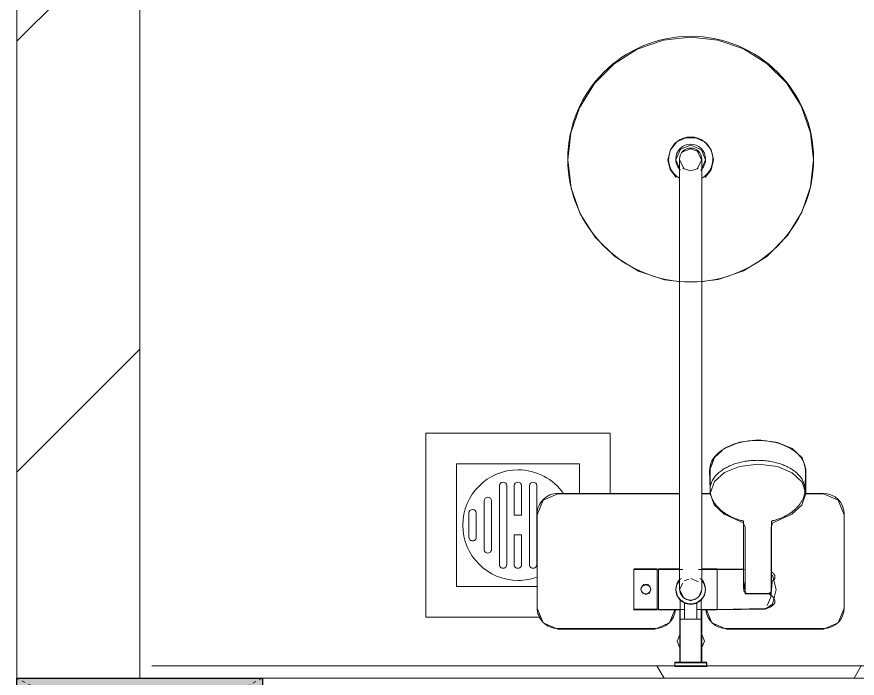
# Model space of a CAD drawing. Header units: millimetres. Extents: x 5121 to 246734, y -48180 to 129206.
# Drawn here: x 103053 to 103736, y 31337 to 31875 of the extents above; entities that cross this region are included whole.
import ezdxf

# ---------------------------------------------------------------- set-up
doc = ezdxf.new("R2010")
doc.units = ezdxf.units.MM
doc.linetypes.add('Dash', pattern=[6, 3, -3])
for name, color, linetype, lineweight in [('0-1', 7, 'Continuous', 5), ('A-WALL-1', 250, 'Continuous', 18), ('A-WALL-PATT-1', 9, 'Continuous', 9), ('M-EQPM-1', 253, 'Continuous', 9), ('P-SANR-FIXT', 6, 'Continuous', 9), ('P-SANR-FIXT-1', 253, 'Continuous', 9), ('S-COLS-2', 10, 'Continuous', 25), ('S-COLS-3', 50, 'Continuous', 9), ('S-COLS-4', 253, 'Continuous', 9), ('S-COLS-HDLN-1', 50, 'Dash', 9)]:
    doc.layers.add(name, color=color, linetype=linetype, lineweight=lineweight)

# ---------------------------------------------------------------- blocks, each defined once
blk = doc.blocks.new('93925000_0001 - 93925000_top_dwg_93925000_T-348115-TKCS_MB TỔNG THỂ TẦNG 1')
at = {"layer": 'P-SANR-FIXT'}
for p, q in [((-29.25000000001137, -30.41147380102957), (-107.9999999999602, -30.41147380102957)), ((29.25000000003979, -30.41147380102951), (107.9999999999891, -30.41147380102951)), ((-125, -47.41147380104054), (-125, -123.4114738009895)), ((-46.30000000000002, -78.40001049013955), (-46.30000000000002, -46.66432744319475)), ((-27.19999999999982, -47.1000104901396), (-26.0999999999998, -47.1000104901396)), ((21.55028506636268, -45.85001633765473), (60.55062229200342, -46.65005953992719)), ((125, -47.41147380106959), (125, -123.4114738010186)), ((-8.999999999999659, -412.5000104901396), (-8.999999999999659, -62.50013961210563)), ((9.000000000000398, -62.50001049013981), (9.000000000000398, -412.5000104901396)), ((42.99999999999989, -64.709669900216), (42.99999999999989, -117.7311855777033)), ((65.79999999999916, -117.7311858373865), (65.79999999999916, -64.70968023364202)), ((-27.19999999999982, -77.9000104901396), (-26.09999999999991, -77.9000104901396)), ((42.99999999999977, -78.71001049013955), (21.55028506636256, -79.15000464262442)), ((42.67723075121899, -117.9137647793131), (42.72380481691187, -117.8905027300933)), ((43.22541313289174, -117.5533791080683), (43.2454772841229, -117.5313935299153)), ((65.55452210880412, -117.5313930848106), (65.57451349550774, -117.5533044401007)), ((66.07595627173146, -117.8903814623573), (66.12276898537004, -117.9137649615229)), ((-107.999999999989, -140.4114738010296), (-8.999999999999662, -140.4114738010296)), ((9.000000000000341, -140.4114738010296), (16.05775936037844, -140.4114738010296)), ((15.40892533820522, -159.102337451949), (15.75839094500327, -143.3372787451481)), ((107.99999999996, -140.4114738010296), (92.74224064223586, -140.4114738010296)), ((93.04160903513537, -143.3372775412332), (93.39107466179462, -159.1023374519516))]:
    blk.add_line(p, q, dxfattribs=at)
at = {"layer": 'P-SANR-FIXT', "flags": 128}
for points in [[(-45.79999999999995, -46.1000104901396), (-27.19999999999982, -46.1000104901396), (-27.19999999999982, -78.90001049013962), (-45.79999999999995, -78.90001049013962)], [(-26.09999999999985, -46.00001049013958), (-26.09999999999985, -78.93326648225212), (-8.999999999999545, -79.00001049013953)], [(21.55000000000007, -47.4099858359793), (21.55000000000007, -79.13610765745804), (9.000000000000455, -79.00001049013957)]]:
    blk.add_lwpolyline(points, dxfattribs=at)
at = {"layer": 'P-SANR-FIXT'}
for centre, radius in [((-36.49999999999991, -62.50001049013958), 3.949999999999962), ((0, -412.5000104901508), 100.0000000000113)]:
    blk.add_circle(centre, radius, dxfattribs=at)
for centre, radius, start, end in [((-107.999999999989, -47.41147380104054), 17.00000000001096, 89.99999999990285, 180), ((-29.25000000001137, -47.41147380104117), 17.0000000000116, 4.762593803102853, 90), ((29.25000000003979, -47.41147380107338), 17.00000000004385, 89.99999999999997, 175.237406216488), ((107.99999999996, -47.41147380106959), 17.00000000004005, 359.9999999999996, 89.99999999990197), ((-45.79999999999995, -46.60001049013961), 0.4999999999999929, 90, 180), ((59.72527746513852, -57.11829431336879), 10.50072061123066, 38.64910940744635, 85.4919664278808), ((0, -62.50001049013958), 11.99999999999995, 318.5903778907286, 221.4096221092701), ((0, -62.50001049013942), 8.999999999999567, 89.99999999999726, 180.0008225914138), ((0, -62.50001049013981), 8.999999999999977, 359.9999999999996, 90.00000000000058), ((45.74539299269866, -61.7688677305235), 2.591442950375404, 155.1929395547365, 175.7071329784778), ((45.88672692079469, -61.83419430956258), 2.747144078052784, 130.8293799405977, 155.1929395547363), ((46.10715825320051, -62.08930188541364), 3.084293670315347, 110.5459473745556, 130.8293799405975), ((54.40515189394542, -334.7558143918751), 275.8827831760368, 88.26834587300208, 91.73430402784533), ((-11.0870287831047, -67.0847149845815), 76.92338950800617, 1.769307073088722, 4.107483592994653), ((65.16075387320267, -72.37357576436682), 3.458721251672998, 323.2522043270088, 79.35412464586749), ((-45.79999999999998, -78.40001049013955), 0.5000000000000284, 180, 270.0000000000021), ((50.55508174236654, -157.9433358119556), 40.54905420075455, 119.6970184980787, 121.1760861845778), ((51.01248991461052, -158.7285226972311), 41.45771952391331, 117.0276108551565, 119.7085429480655), ((52.23437101243538, -161.1268276120881), 44.14934692001913, 113.3198526991239, 117.0257930491081), ((51.70379216790154, -159.9377679050245), 42.84738864196924, 109.7778530176831, 113.2977488483463), ((52.51251485431292, -162.1897568078892), 45.24018730875026, 106.1472058541905, 109.7765896948286), ((53.21031191075166, -164.5420132623358), 47.69371243010925, 103.9355483588016, 106.1665379052129), ((39.13550187228078, -108.1664604231369), 10.41252868368169, 284.3956263088239, 285.5115793084283), ((40.79977076989439, -114.1629140050123), 4.189406756292605, 285.511579308428, 289.9665008707439), ((40.18233595264687, -112.4634348017655), 5.997570276502555, 289.9665008707439, 292.706056453872), ((41.35633292669261, -115.269131820641), 2.956155366169641, 292.7060564538717, 296.5404578594648), ((41.28939418913281, -115.0703328042365), 3.163999408943117, 296.9590540367668, 300.8285832434413), ((41.75191444553207, -115.8453384390961), 2.26147033924852, 300.8285832434427, 305.2869606014737), ((42.11080346566675, -116.3524602560694), 1.640202388985941, 305.2869606014731, 309.9326498899359), ((42.58190343764934, -116.9152374954957), 0.9062722800393488, 309.9326498899361, 315.2399768803443), ((66.33254871741015, -116.7907523287532), 1.075222358475278, 225.1701960386481, 229.6335357926574), ((66.53467697349917, -116.5529705922872), 1.387305658423184, 229.6335357926575, 235.1233570305372), ((67.33403953288213, -115.4061151899989), 2.78525337386223, 235.1233570305369, 238.7438538062304), ((67.23708865182785, -115.5658466602265), 2.598401518323442, 238.743853806231, 243.4573342436183), ((67.83178802867057, -114.4223051350855), 3.887291834939851, 243.9189209162256, 246.8313117267748), ((68.07971071230402, -113.8406382182414), 4.519590282336205, 246.8430118978089, 250.4792408365493), ((68.32031555328638, -113.1623118559064), 5.239324491791969, 250.478001354911, 254.040622129464), ((68.46255245398922, -112.6667454129419), 5.754899133838111, 254.0356859670231, 256.0560515704276), ((55.40401679240662, -165.2330429853637), 48.40912028329085, 73.86585318522631, 76.04813250948062), ((56.21413014697972, -162.4159543525397), 45.47786641770474, 70.24102003427905, 73.8600239519259), ((57.38436555478666, -159.2074370455415), 42.0626454195198, 66.6692995235719, 70.26370069725493), ((56.49106083851057, -161.2854876911967), 44.32456512746464, 62.98149476931825, 66.6728195095344), ((57.9785722803678, -158.3746903640516), 41.05570866288927, 60.27832955704819, 62.98547533075114), ((57.65690325814422, -158.9441174506732), 41.70970371225593, 58.84438493084499, 60.2823998950903), ((-107.999999999989, -123.4114738010185), 17.00000000001102, 179.9999999999022, 269.9999999999997), ((43.63035976240869, -149.3759166338841), 29.49457882653298, 134.7866597157906, 139.9743996902091), ((46.21077091948981, -151.980405663538), 33.16089505931782, 130.0222981005984, 134.7808297523297), ((47.73703108613861, -153.8055324793327), 35.54008304688671, 125.4413648585357, 130.0143797178355), ((49.86443492495669, -156.8002238881049), 39.21350294816435, 121.1773293406619, 125.4365221315614), ((59.19166632527494, -156.4104491251478), 38.74744684300671, 54.53767052910745, 58.84818163921948), ((60.89070530787098, -154.0281911650667), 35.82137727334143, 50.00335279078109, 54.54047535599409), ((62.8381859497558, -151.7077776100939), 32.79202096505968, 45.19211503033982, 50.00422800610482), ((64.97137908367529, -149.5583508659709), 29.76372997163251, 40.048742012123, 45.18956449042492), ((87.59999999923238, -128.4114738010803), 1.499999999232926, 180, 187.5385925494641), ((87.60000000000032, -128.4114738010264), 1.50000000000318, 258.6057150050811, 269.9999999935141), ((107.99999999996, -123.4114738009896), 17.00000000004001, 269.9999999999999, 359.999999999902), ((37.13904172408166, -144.9201389878477), 21.59609231309832, 151.4775331282191, 157.9654281488547), ((39.27860343996432, -146.0810125907116), 24.03029636225168, 145.4892253034588, 151.4815138133123), ((41.53812440405778, -147.6325679617071), 26.77123719125012, 139.9517195291568, 145.4927454964201), ((67.2180923600595, -147.665894096866), 26.82619650550311, 34.51250417135139, 40.04223300736741), ((69.39467534866861, -146.1587099335588), 24.1787385563626, 28.53632123789447, 34.4918832930389), ((73.78929370061704, -143.915085762884), 19.24661595653247, 21.63737364131532, 28.9183300159617), ((32.6084281422526, -143.5932511598145), 16.85198135014861, 172.4140323751194, 179.1296748585935), ((33.68353206841558, -143.7355470214935), 17.93646087517543, 164.9524611530439, 172.4168366973952), ((35.23708582808054, -144.1518614714839), 19.5448282046928, 157.961357964296, 164.9562571578326), ((71.1653461443861, -144.9559604946232), 22.06947284008565, 15.44356289302016, 21.63737364131479), ((76.80805584189389, -143.39708258289), 16.21539109535078, 7.185926819191434, 15.44356289302018), ((73.92057826180705, -143.7611353026), 19.1257280446115, 1.269873184907297, 7.185926819190695), ((32.74582926548889, -159.033047992568), 17.34514869852866, 181.3198210601203, 222.2619182797614), ((76.00123918132356, -159.0194252127062), 17.39838440383853, 317.3098225993435, 358.6393437242801), ((54.24210218684038, -122.9950291884833), 60.56097304492229, 259.1395428294729, 270.1493847950802), ((54.23289421806022, -119.4633675273612), 64.09264670981953, 270.1493847950808, 280.363734856608), ((0, -412.5000104901392), 17.99999999999966, 120.2490760906004, 59.75092390906803), ((0, -412.5000104901392), 12.15000000000036, 137.7945535961896, 42.20544640380962), ((0, -412.5000104901396), 9.000000000000014, 180.0000000000003, 0)]:
    blk.add_arc(centre, radius, start, end, dxfattribs=at)
for points, degree in [([(-12.89999999999998, 0), (-12.89999999999998, -1.499999999999943), (-12.89999999999998, -2.999999999999943)], 2), ([(12.89999999999998, 0), (0.02609083944696522, 0), (-12.84781832110605, 0)], 2), ([(12.84781832110605, 0), (12.87390916055301, 0), (12.89999999999998, 0)], 2), ([(12.89999999999998, 0), (12.89999999999998, -1.499999999999943), (12.89999999999998, -2.999999999999943)], 2), ([(-12.90000000000009, -3), (-0.02609083944696522, -3.000000000000028), (12.84781832110616, -3.000000000000057)], 2), ([(-12.84781832110617, -2.999999999999974), (-12.87390916055313, -2.999999999999987), (-12.90000000000009, -3)], 2), ([(-8.49999999999977, -3.799999999999841), (-8.499999999999886, -20.88434935996673), (-8.5, -37.96869871993363)], 2), ([(8.499999999999998, -3.799999999999955), (8.499999999999943, -20.88443606873113), (8.499999999999886, -37.96887213746231)], 2), ([(-8.500000000000114, -38.00000000000006), (0, -38.00000000000003), (8.500000000000227, -38)], 2), ([(-4.999999999999626, -38.00000000000003), (-4.999999999999643, -44.79564918645708), (-4.999999999999659, -51.59129837291415)], 2), ([(5.000000000000375, -37.99999999999997), (5.000000000000358, -44.79564918645711), (5.000000000000342, -51.59129837291427)], 2), ([(-4.999999999999646, -46.00001049013959), (-15.54999999999975, -46.00001049013959), (-26.09999999999985, -46.00001049013958)], 2), ([(5.000000000000354, -46.00001049013952), (13.27499999999976, -46.00001049013955), (21.54999999999916, -46.00001049013958)], 2), ([(46.05564403435699, -58.99940780907446), (45.84563881466295, -59.00576646544847), (45.6356396480968, -59.01232503645387), (45.42490410742312, -59.07182674725264), (45.22143612944311, -59.12746019540629), (45.02469942947437, -59.20119691161427)], 5), ([(65.63877806839491, -61.57486776466607), (65.58324584075069, -60.80156955834494), (65.51792364951962, -60.02897439062145), (64.29169490573088, -59.04860023423733), (63.51684167660937, -59.02245000481934), (62.74190615016312, -58.99902194347936)], 5), ([(43.16122043866994, -61.57488634983157), (43.11422783113005, -62.20091038478618), (43.2568056199874, -62.84116455587242), (42.99999999999989, -63.45409927694671), (42.99999999999989, -64.08188458858135), (42.99999999999989, -64.709669900216)], 5), ([(42.83134313698361, -182.4712936479626), (32.99480990325503, -180.5841154326519), (24.74135789164757, -176.3666458393427), (19.90906196571826, -170.6980207171658)], 3), ([(88.78958838532196, -170.816115617236), (83.90714295276018, -176.4673309525334), (75.62595520680784, -180.7066272881571), (65.76294096902575, -182.5103768473146)], 3)]:
    blk.add_open_spline(points, degree=degree, dxfattribs=at)
for points, weights in [([(-9.300000012551752, -3.000000000000114), (-8.499999999999767, -2.999999987447859), (-8.499999999999773, -3.799999999999841)], [1, 0.7071067756391801, 1]), ([(9.300000036225876, -3.000000000000048), (8.499999999999998, -2.999999963774077), (8.499999999999996, -3.799999999999955)], [1, 0.7071067651767795, 1]), ([(21.55000000000018, -45.86391332282089), (21.55000000000007, -45.6984479567874), (21.55000000000007, -47.4099858359793)], [0.8741474450410947, 0.9084708691207961, 1]), ([(67.93214707809068, -74.44290715413382), (66.9161785636151, -75.65537223736911), (65.79999999999916, -76.44701129264871)], [1, 0.9916143928707297, 1]), ([(54.40000000027044, -167.345373511784), (15.75710228857958, -167.3453735117857), (15.75710228858282, -143.5544300957471)], [1, 0.7071067811865235, 1]), ([(93.04289771195933, -143.5544300957438), (93.04289771196134, -167.3453735117824), (54.40000000027044, -167.345373511784)], [1, 0.7071067811865235, 1])]:
    blk.add_rational_spline(points, weights, degree=2, dxfattribs=at)
blk.add_open_spline([(67.95742936225793, -50.59066825678327), (68.35598580722785, -51.10147228051598), (68.55940819716147, -51.68825616568513), (68.67315314439588, -53.48920526109732), (68.21360467211412, -54.71941052610607), (66.0828501634154, -57.04809614598538), (64.61267512253369, -58.10490555589343), (62.74003090276256, -58.98982693736821)], degree=3, knots=[0.3623590839894454, 0.3623590839894454, 0.3623590839894454, 0.3623590839894454, 0.4991435252133551, 0.4991435252133551, 0.7494159218981946, 0.7494159218981946, 0.9564650588819884, 0.9564650588819884, 0.9564650588819884, 0.9564650588819884], dxfattribs=at)
blk = doc.blocks.new('93925000_0001 - 93925000_top_dwg-348114-TKCS_MB TỔNG THỂ TẦNG 1')
blk.add_blockref('93925000_0001 - 93925000_top_dwg_93925000_T-348115-TKCS_MB TỔNG THỂ TẦNG 1', (0, 0))
blk = doc.blocks.new('93925000_0001 - 93925000_3D_low_dwg-V48-TKCS_MB TỔNG THỂ TẦNG 1')
at = {"layer": 'P-SANR-FIXT'}
for p, q in [((-13.00000023551631, 0.4061279444608772), (-12.06220432527709, 0.4061279444608772)), ((-13.00000023551631, 0.4061279444608772), (-11.63522162146346, 0.4061279444608772)), ((-13.00000023551631, 0.4061279444608772), (-12.06220432527709, 0.4061279444608772)), ((-13.00000023551631, 0.4061279444608772), (-11.63522162146346, 0.4061279444608772)), ((-13.00000023551631, -2.393874990229688), (-13.00000023551631, 0.4061279444608772)), ((-13.00000023551631, -2.393874990229688), (-13.00000023551631, 0.4061279444608772)), ((-12.06220432527709, 0.4061279444608772), (-9.062958571392778, 0.4061279444608772)), ((-12.06220432527709, 0.4061279444608772), (-9.062958571392778, 0.4061279444608772)), ((-7.966440063784285, 0.4061279444608772), (-11.63522162146346, 0.4061279444608772)), ((-7.966440063784285, 0.4061279444608772), (-11.63522162146346, 0.4061279444608772)), ((-9.062958571392778, 0.4061279444608772), (-4.988656935165091, 0.4061279444608772)), ((-9.062958571392778, 0.4061279444608772), (-4.988656935165091, 0.4061279444608772)), ((-2.738994958329681, 0.4061279444608772), (-7.966440063784285, 0.4061279444608772)), ((-2.738994958329681, 0.4061279444608772), (-7.966440063784285, 0.4061279444608772)), ((-4.988656935165091, 0.4061279444608772), (0.02873366635826642, 0.4061279444608772)), ((-4.988656935165091, 0.4061279444608772), (0.02873366635826642, 0.4061279444608772)), ((2.88732943825944, 0.4061279444608772), (-2.738994958329681, 0.4061279444608772)), ((2.88732943825944, 0.4061279444608772), (-2.738994958329681, 0.4061279444608772)), ((0.02873366635826642, 0.4061279444608772), (5.052519656639811, 0.4061279444608772)), ((0.02873366635826642, 0.4061279444608772), (5.052519656639811, 0.4061279444608772)), ((8.247112543802974, 0.4061279444608772), (2.88732943825944, 0.4061279444608772)), ((8.247112543802974, 0.4061279444608772), (2.88732943825944, 0.4061279444608772)), ((5.052519656639811, 0.4061279444608772), (9.036845067065475, 0.4061279444608772)), ((5.052519656639811, 0.4061279444608772), (9.036845067065475, 0.4061279444608772)), ((11.62984517805799, 0.4061279444608772), (8.247112543802974, 0.4061279444608772)), ((11.62984517805799, 0.4061279444608772), (8.247112543802974, 0.4061279444608772)), ((9.036845067065475, 0.4061279444608772), (12.00061197273087, 0.4061279444608772)), ((9.036845067065475, 0.4061279444608772), (12.00061197273087, 0.4061279444608772)), ((13.00000023536904, 0.4061279444608772), (11.62984517805799, 0.4061279444608772)), ((13.00000023536904, 0.4061279444608772), (11.62984517805799, 0.4061279444608772)), ((12.00061197273087, 0.4061279444608772), (13.00000023536904, 0.4061279444608772)), ((12.00061197273087, 0.4061279444608772), (13.00000023536904, 0.4061279444608772)), ((13.00000023536904, -2.393874990229688), (13.00000023536904, 0.4061279444608772)), ((13.00000023536904, -2.393874990229688), (13.00000023536904, 0.4061279444608772)), ((-12.06220432527709, -2.393874990229688), (-13.00000023551631, -2.393874990229688)), ((-13.00000023551631, -2.393874990229688), (-11.63522162146346, -2.393874990229688)), ((-12.06220432527709, -2.393874990229688), (-13.00000023551631, -2.393874990229688)), ((-13.00000023551631, -2.393874990229688), (-11.63522162146346, -2.393874990229688)), ((-9.062958571392778, -2.393874990229688), (-12.06220432527709, -2.393874990229688)), ((-9.062958571392778, -2.393874990229688), (-12.06220432527709, -2.393874990229688)), ((-4.988656935165091, -2.393874990229688), (-9.062958571392778, -2.393874990229688)), ((-8.947380937713865, -45.59387397767846), (-8.947380937713865, -2.383346642571132)), ((-6.146981263238672, -2.393874990229688), (-8.50000011034656, -2.393874990229688)), ((-8.50000011034656, -53.59329031709321), (-8.50000011034656, -2.393874990229688)), ((-0.2581622965861243, -2.393874990229688), (-6.146981263238672, -2.393874990229688)), ((0.02873366635826642, -2.393874990229688), (-4.988656935165091, -2.393874990229688)), ((-0.2581622965861243, -2.393874990229688), (6.134321924966094, -2.393874990229688)), ((5.052519656639811, -2.393874990229688), (0.02873366635826642, -2.393874990229688)), ((5.052519656639811, -2.393874990229688), (9.036845067065475, -2.393874990229688)), ((6.134321924966094, -2.393874990229688), (8.50000011019929, -2.393874990229688)), ((11.62984517805799, -2.393874990229688), (8.247112543802974, -2.393874990229688)), ((11.62984517805799, -2.393874990229688), (8.247112543802974, -2.393874990229688)), ((8.50000011019929, -2.393874990229688), (8.50000011019929, -53.59329031709321)), ((8.947380937566596, -2.383346642571132), (8.947380937566596, -45.59387397767846)), ((9.036845067065475, -2.393874990229688), (12.00061197273087, -2.393874990229688)), ((9.036845067065475, -2.393874990229688), (12.00061197273087, -2.393874990229688)), ((13.00000023536904, -2.393874990229688), (11.62984517805799, -2.393874990229688)), ((13.00000023536904, -2.393874990229688), (11.62984517805799, -2.393874990229688)), ((12.00061197273087, -2.393874990229688), (13.00000023536904, -2.393874990229688)), ((12.00061197273087, -2.393874990229688), (13.00000023536904, -2.393874990229688)), ((-11.13424724944282, -20.11254869701211), (-8.947380937713865, -14.63904449821603)), ((-8.947380937713865, -25.20961684216763), (-11.13424724944282, -20.11254869701211)), ((11.1343369513057, -20.11254869701211), (8.947380937575259, -15.01528653538467)), ((8.947380937566596, -25.58627741086029), (11.1343369513057, -20.11254869701211)), ((-120.0208172322099, -34.98452428582796), (-108.0000030041434, -30.00533602239434)), ((-108.0000030041434, -30.00533602239434), (-120.0208172322099, -34.98452428582796)), ((-108.0000030041434, -30.00533602239434), (-29.24999967821289, -30.00533602239434)), ((-29.24999967821289, -30.00533602239434), (-108.0000030041434, -30.00533602239434)), ((-29.24999967821289, -30.00533602239434), (-17.22918545014636, -34.98452428582796)), ((-17.22918545014636, -34.98452428582796), (-29.24999967821289, -30.00533602239434)), ((17.22918544999909, -34.98452428582796), (29.24999967805695, -30.00533602239434)), ((17.22918544999909, -34.98452428582796), (29.24999967805695, -30.00533602239434)), ((29.24999967805695, -30.00533602239434), (108.0000030039961, -30.00533602239434)), ((108.0000030039961, -30.00533602239434), (29.24999967805695, -30.00533602239434)), ((108.0000030039961, -30.00533602239434), (120.020817232054, -34.98452428582796)), ((120.020817232054, -34.98452428582796), (108.0000030039961, -30.00533602239434)), ((-125.0000009537523, -47.00534305575975), (-120.0208172322099, -34.98452428582796)), ((-120.0208172322099, -34.98452428582796), (-125.0000009537523, -47.00534305575975)), ((-17.22918545014636, -34.98452428582796), (-12.8041916512228, -45.59387397767846)), ((-12.8041916512228, -45.59387397767846), (-17.22918545014636, -34.98452428582796)), ((17.22918544999909, -34.98452428582796), (12.83464907224002, -45.59387397767846)), ((12.83464907224002, -45.59387397767846), (17.22918544999909, -34.98452428582796)), ((120.020817232054, -34.98452428582796), (125.000000953605, -47.00534305575975)), ((125.000000953605, -47.00534305575975), (120.020817232054, -34.98452428582796)), ((-125.0000009537523, -123.0053370952953), (-125.0000009537523, -47.00534305575975)), ((-125.0000009537523, -47.00534305575975), (-125.0000009537523, -123.0053370952953)), ((-46.26489043242709, -45.70935112239663), (-27.19999989875007, -45.59387397767846)), ((-46.26489043242709, -46.85973966123407), (-46.26489043242709, -45.70935112239663)), ((-46.26489043242709, -45.70935112239663), (-46.26489043242709, -46.85973966123407)), ((-46.26489043242709, -50.50827240947374), (-46.26489043242709, -46.85973966123407)), ((-27.19999989875007, -46.7523788452495), (-27.19999989875007, -45.59387397767846)), ((-27.19999989875007, -45.59387397767846), (-27.19999989875007, -46.7523788452495)), ((-27.19999989875007, -46.7523788452495), (-27.19999989875007, -50.42661859992631)), ((-26.10000118024993, -46.7523788452495), (-26.10000118024993, -45.59387397767846)), ((-8.50000011034656, -45.59387397767846), (-26.10000118024993, -45.59387397767846)), ((-26.10000118024993, -46.7523788452495), (-26.10000118024993, -50.42661859992631)), ((21.54999956480813, -45.59387397767846), (8.50000011019929, -45.59387397767846)), ((21.54999956480813, -45.59387397767846), (60.55121408693147, -46.09024175407235)), ((21.54999956480813, -46.7523788452495), (21.54999956480813, -45.59387397767846)), ((21.54999956480813, -46.7523788452495), (21.54999956480813, -50.42661859992631)), ((60.55121408693147, -46.09024175407235), (66.66990855924439, -50.29754762651269)), ((125.000000953605, -47.00534305575975), (125.000000953605, -123.0053370952953)), ((125.000000953605, -123.0053370952953), (125.000000953605, -47.00534305575975)), ((-46.26489043242709, -50.50827240947374), (-46.26489043242709, -56.06282072070726)), ((-27.19999989875007, -56.02032694818322), (-27.19999989875007, -50.42661859992631)), ((-26.10000118024993, -56.02032694818322), (-26.10000118024993, -50.42661859992631)), ((-8.500579766998454, -53.59329031709321), (-11.17757559127585, -57.66879100801293)), ((-8.500579766998454, -53.59691019061693), (-11.17757559127585, -57.66879100801293)), ((-4.425111153046055, -50.91630527974907), (-8.500579766998454, -53.59691019061693)), ((-4.425111153046055, -50.91630527974907), (-8.500579766998454, -53.59329031709321)), ((-7.796643330948428e-11, -53.0938885688955), (-5.400000831562761, -54.89389225247987)), ((-4.582533355135206, -50.98385657075533), (-4.425111153046055, -50.91630527974907)), ((-7.796643330948428e-11, -50.07223434449975), (-4.425111153046055, -50.91630527974907)), ((-1.640634654345104, -53.7672707389454), (-7.796643330948428e-11, -53.0938885688955)), ((4.425110869031665, -50.91630527974907), (-7.796643330948428e-11, -50.07223434449975)), ((5.066986771614211, -55.1248541310822), (-7.796643330948428e-11, -53.0938885688955)), ((4.425110869031665, -50.91630527974907), (4.638925545584676, -51.00663861038034)), ((4.425110869031665, -50.91630527974907), (8.500579766851184, -53.59691019061693)), ((4.425110869031665, -50.91630527974907), (8.500579766851184, -53.59329031709321)), ((11.17757559112859, -57.66879100801293), (8.500579766851184, -53.59329031709321)), ((11.12244632533471, -57.53367480041329), (8.500579766851184, -53.59691019061693)), ((11.17757559112859, -57.66879100801293), (8.500579766851184, -53.59691019061693)), ((21.54999956480813, -56.02032694818322), (21.54999956480813, -50.42661859992631)), ((65.32059502593827, -56.01071180108675), (62.19743446103882, -49.22924891713747)), ((66.66990855924439, -50.29754762651269), (69.53457745306714, -62.09387065173928)), ((-46.26489043242709, -56.06282072070726), (-46.26489043242709, -62.09387065173928)), ((-40.47668541676776, -62.09387065173928), (-39.37709773786712, -59.35049250127618)), ((-36.62519903189914, -58.123627889191), (-39.37709773786712, -59.35049250127618)), ((-36.62519903189914, -58.123627889191), (-33.63793133505035, -59.34432917835061)), ((-33.63793133505035, -59.34432917835061), (-32.53242786534476, -62.09387065173928)), ((-27.19999989875007, -62.09387065173928), (-27.19999989875007, -56.02032694818322)), ((-26.10000118024993, -62.09387065173928), (-26.10000118024993, -56.02032694818322)), ((-11.09816887386489, -57.47866816524157), (-12.02163744277732, -62.09387065173928)), ((-11.17757559127585, -57.66879100801293), (-12.02163744277732, -62.09387065173928)), ((-11.09816887386489, -57.47866816524157), (-11.17757559127585, -57.66879100801293)), ((-5.400000831562761, -54.89389225247987), (-9.000000818143054, -62.09388881923501)), ((9.000000817995783, -62.09388881923501), (6.363961909633395, -55.72991952899584)), ((11.12244632533471, -57.53367480041329), (11.17757559112859, -57.66879100801293)), ((12.02163744263005, -62.09750415090212), (11.17757559112859, -57.66879100801293)), ((12.02163744263005, -62.09387065173928), (11.17757559112859, -57.66879100801293)), ((21.54999956480813, -62.09387065173928), (21.54999956480813, -56.02032694818322)), ((44.2665340303595, -58.64013887645547), (44.24106774321476, -112.8938721656973)), ((65.41201840631318, -58.64013887645547), (44.2665340303595, -58.64013887645547)), ((66.3227685927565, -68.30219900609795), (65.32059502593827, -56.01071180108675)), ((65.41201840631318, -58.64013887645547), (65.43747560971006, -112.8938721656973)), ((-46.26489043242709, -68.12493875030168), (-46.26489043242709, -62.09387065173928)), ((-46.26489043242709, -73.67028976682313), (-46.26489043242709, -68.12493875030168)), ((-40.47668541676776, -62.09387065173928), (-39.33139740236449, -64.88438436988481)), ((-36.50000000603843, -66.06600737575182), (-39.33139740236449, -64.88438436988481)), ((-33.61511296041656, -64.81945828202852), (-36.50000000603843, -66.06600737575182)), ((-33.61511296041656, -64.81945828202852), (-32.53242786534476, -62.09387065173928)), ((-27.19999989875007, -68.1674506902868), (-27.19999989875007, -62.09387065173928)), ((-27.19999989875007, -73.76114087108263), (-27.19999989875007, -68.1674506902868)), ((-26.10000118024993, -68.1674506902868), (-26.10000118024993, -62.09387065173928)), ((-26.10000118024993, -73.76114087108263), (-26.10000118024993, -68.1674506902868)), ((-12.02163744277732, -62.09387065173928), (-11.17757559127585, -66.51898208860048)), ((-12.02087554343391, -62.09387065173928), (-11.17757559127585, -66.51898208860048)), ((-11.12130858607936, -66.6602797866041), (-11.17757559127585, -66.51898208860048)), ((-11.17757559127585, -66.51898208860048), (-8.500579766998454, -70.59446915391572)), ((-11.12130858607936, -66.6602797866041), (-8.538400518972162, -70.55934230090921)), ((-9.000000818143054, -62.09388881923501), (-6.331123025801981, -67.43164187858439)), ((-9.000000818143054, -62.09388881923501), (-8.999317266116305, -66.27243100408205)), ((-8.999317266116305, -79.46273689273485), (-8.999317266116305, -66.27243100408205)), ((8.463187086504218, -70.63604546787087), (11.17757559112859, -66.51898208860048)), ((8.463187086504218, -70.63604546787087), (11.09141510717225, -66.73617450000589)), ((8.500579766851184, -70.59446915391572), (11.17757559112859, -66.51898208860048)), ((9.000000817995783, -62.09388881923501), (8.999317265960372, -66.47813247445711)), ((8.999317265960372, -79.62031266692766), (8.999317265960372, -66.47813247445711)), ((11.09141510717225, -66.73617450000589), (12.02163744263005, -62.09387065173928)), ((11.09141510717225, -66.73617450000589), (11.17757559112859, -66.51898208860048)), ((11.17757559112859, -66.51898208860048), (12.02163744263005, -62.09387065173928)), ((21.54999956480813, -68.1674506902868), (21.54999956480813, -62.09387065173928)), ((21.54999956480813, -73.75186182263978), (21.54999956480813, -68.1674506902868)), ((43.32126560203385, -68.30219900609795), (43.81583056224495, -62.23647193838951)), ((66.66990855924439, -73.8902118444616), (69.53457745306714, -62.09387065173928)), ((-46.26489043242709, -77.32801980974023), (-46.26489043242709, -73.67028976682313)), ((-27.19999989875007, -77.43539879325517), (-27.19999989875007, -73.76114087108263)), ((-26.10000118024993, -77.43539879325517), (-26.10000118024993, -73.76114087108263)), ((-8.538400518972162, -70.55934230090921), (-8.500579766998454, -70.59446915391572)), ((-8.538400518972162, -70.55934230090921), (-7.43816570975223, -71.28478601341013)), ((-8.500579766998454, -70.59446915391572), (-7.449634522488077, -71.28478601341013)), ((-5.400000831562761, -69.29388538600747), (-1.640634654345104, -70.54706040786009)), ((6.363961909633395, -68.45783994201311), (-7.796643330948428e-11, -71.09388906957452)), ((7.449634449130326, -71.28478601341013), (8.500579766851184, -70.59446915391572)), ((7.484046334679306, -71.28478601341013), (8.463187086504218, -70.63604546787087)), ((8.463187086504218, -70.63604546787087), (8.500579766851184, -70.59446915391572)), ((21.54999956480813, -77.43539879325517), (21.54999956480813, -73.75186182263978)), ((-46.26489043242709, -78.47839472297319), (-46.26489043242709, -77.32801980974023)), ((-46.26489043242709, -78.47839472297319), (-46.26489043242709, -77.32801980974023)), ((-46.26489043242709, -78.47839472297319), (-27.19999989875007, -78.5938764095653)), ((-27.19999989875007, -77.43539879325517), (-27.19999989875007, -78.5938764095653)), ((-27.19999989875007, -78.5938764095653), (-27.19999989875007, -77.43539879325517)), ((-26.10000118024993, -78.5938764095653), (-26.10000118024993, -77.43539879325517)), ((-26.10000118024993, -78.5938764095653), (-6.331123025784655, -78.5938764095653)), ((-8.999317266116305, -79.46273689273485), (-8.999317266116305, -94.50027287009844)), ((6.331123025637384, -78.5938764095653), (21.54999956480813, -78.5938764095653)), ((8.999317265960372, -79.62031266692766), (8.999317265960372, -94.5870317459453)), ((21.54999956480813, -78.5938764095653), (21.54999956480813, -77.43539879325517)), ((21.54999956480813, -78.5938764095653), (44.2573035472253, -78.30488888129321)), ((-8.999317266116305, -94.50027287009844), (-8.999952560732527, -122.0938738346446)), ((8.999317265960372, -94.5870317459453), (9.000048507672068, -122.0938738346446)), ((44.24106774321476, -112.8938721656973), (42.70615053169083, -116.3869365692312)), ((65.43747560971006, -112.8938721656973), (66.97240644685579, -116.3869365692312)), ((-120.0208172322099, -135.0261513233358), (-125.0000009537523, -123.0053370952953)), ((-125.0000009537523, -123.0053370952953), (-120.0208172322099, -135.0261513233358)), ((-8.999952560732527, -122.0938738346446), (-8.999952560723864, -352.0938792228872)), ((9.00004850768073, -352.0938792228872), (9.000048507672068, -122.0938738346446)), ((42.70615053169083, -116.3869365692312), (27.2262519299291, -123.6004315853292)), ((66.97240644685579, -116.3869365692312), (82.18642601959061, -123.4372057199825)), ((125.000000953605, -123.0053370952953), (120.020817232054, -135.0261513233358)), ((120.020817232054, -135.0261513233358), (125.000000953605, -123.0053370952953)), ((27.2262519299291, -123.6004315853292), (19.01272938243699, -131.1420406580318)), ((82.18642601959061, -123.4372057199825), (90.36471498004747, -130.7141597986568)), ((-108.0000030041434, -140.0053441286434), (-120.0208172322099, -135.0261513233358)), ((-120.0208172322099, -135.0261513233358), (-108.0000030041434, -140.0053441286434)), ((15.97610514156174, -140.385617065447), (19.01272938243699, -131.1420406580318)), ((90.36471498004747, -130.7141597986568), (93.70242912761522, -140.385617065447)), ((108.0000030039961, -140.0053441286434), (120.020817232054, -135.0261513233358)), ((108.0000030039961, -140.0053441286434), (120.020817232054, -135.0261513233358)), ((-8.794668510755855, -140.0053441286434), (-108.0000030041434, -140.0053441286434)), ((-108.0000030041434, -140.0053441286434), (-8.794668510755855, -140.0053441286434)), ((16.10102930156108, -140.0053441286434), (8.794764457695397, -140.0053441286434)), ((8.794764457695397, -140.0053441286434), (16.10102930156108, -140.0053441286434)), ((15.97610514156174, -140.385617065447), (15.97610514156174, -160.0585623264659)), ((19.31382837287736, -150.0571015835155), (15.97610514156174, -140.385617065447)), ((90.66581397048783, -149.6291934728796), (93.70242912761522, -140.385617065447)), ((108.0000030039961, -140.0053441286434), (93.57119323151292, -140.0053441286434)), ((93.57119323151292, -140.0053441286434), (108.0000030039961, -140.0053441286434)), ((93.70242912761522, -140.385617065447), (93.70242912761522, -160.0585623264659)), ((27.49211960427983, -157.3340011597026), (19.31382837287736, -150.0571015835155)), ((90.66581397048783, -149.6291934728796), (82.45228915207609, -157.1708207130606)), ((70.59643578521562, -162.1904997825969), (82.45228915207609, -157.1708207130606)), ((15.97610514156174, -160.0585078239614), (18.78103249661278, -168.9561478615154)), ((19.31382837287736, -169.7300105095083), (15.97610514156174, -160.0585623264659)), ((27.49211960427983, -157.3340011597026), (39.77925342312733, -162.3753177166332)), ((39.77925342312733, -162.3753177166332), (54.83927167647107, -164.2391574383128)), ((70.59643578521562, -162.1904997825969), (54.83927167647107, -164.2391574383128)), ((93.70242912761522, -160.0585623264659), (90.66581397048783, -169.3020751476461)), ((25.52503155140928, -175.2566021671822), (19.31382837287736, -169.7300105095083)), ((90.66581397048783, -169.3020751476461), (82.45228915207609, -176.8437114715749)), ((39.77925342312733, -182.0481539726604), (27.49211960427983, -177.006873750704)), ((82.45228915207609, -176.8437114715749), (70.59643578521562, -181.8634450435812)), ((39.63082498305067, -182.0096207142223), (54.83929438583207, -183.9120481968099)), ((39.77925342312733, -182.0481539726604), (54.83927167647107, -183.9120663643057)), ((54.83927167647107, -183.9120663643057), (70.59643578521562, -181.8634450435812)), ((54.83929438583207, -183.9120481968099), (69.3358023404382, -182.190405464207)), ((-21.43301905996577, -314.2006979942668), (-42.54305183894412, -321.3777308464224)), ((-8.999952560723864, -312.8387014096133), (-21.43301905996577, -314.2006979942668)), ((22.48276648514493, -314.4369481087078), (9.00004850768073, -312.9167166439326)), ((42.96772613518461, -321.5785543441946), (22.48276648514493, -314.4369481087078)), ((-42.54305183894412, -321.3777308464224), (-61.80480308539646, -333.2627612114126)), ((61.90770378105863, -333.3437882423574), (42.96772613518461, -321.5785543441946)), ((-61.80480308539646, -333.2627612114126), (-77.71632277972476, -348.9469056129802)), ((78.80613634578538, -350.3171344757426), (61.90770378105863, -333.3437882423574)), ((-77.71632277972476, -348.9469056129802), (-89.80675485140189, -367.8910617828543)), ((-8.999317266124967, -374.3931358337749), (-8.999952560723864, -352.0938792228872)), ((8.999317265969035, -374.3104373932231), (9.00004850768073, -352.0938792228872)), ((90.50051701061948, -369.3367947578777), (78.80613634578538, -350.3171344757426)), ((-89.80675485140189, -367.8910617828543), (-97.31701591021793, -388.8681243896658)), ((-8.999317266124967, -394.6762364387859), (-8.999317266124967, -374.3931358337749)), ((8.999317265969035, -394.5202503204519), (8.999317265969035, -374.3104373932231)), ((97.59690434925778, -390.0858552933086), (90.50051701061948, -369.3367947578777)), ((-97.31701591021793, -388.8681243896658), (-100.0000007630088, -411.8767853737224)), ((-8.999317266124967, -394.6762364387859), (-8.999317266124967, -407.649281787907)), ((8.999317265969035, -394.5202503204519), (8.999317265969035, -407.4452608108867)), ((100.0000007628702, -411.8767853737224), (97.59690434925778, -390.0858552933086)), ((-11.76455488807933, -397.6519268989736), (-16.71779429026294, -404.0355852127422)), ((-5.399952574143572, -404.67678880695), (2.087767825287301e-09, -402.8767533302481)), ((5.400048521091776, -404.67678880695), (2.087767825287301e-09, -402.8767533302481)), ((11.99999995522721, -411.8870681762868), (8.268919216027099, -403.1908329964031)), ((11.71883752041952, -397.5955713272268), (16.65304760627103, -403.732805728947)), ((11.71888975196973, -397.6143201828349), (16.65304760627103, -403.732805728947)), ((-16.71779429026294, -404.0355852127422), (-18.47259497351424, -411.8938264846975)), ((-11.99999995536582, -411.8870681762868), (-8.696262431205355, -403.6181688309063)), ((-5.399952574143572, -404.67678880695), (-8.999995140791976, -411.8870681762868)), ((-8.999317266124967, -407.649281787907), (-8.999952560723864, -411.8767853737224)), ((-5.399952574143572, -404.67678880695), (-6.322636534342928, -405.4717257499868)), ((9.00004850768073, -411.8767853737224), (5.400048521091776, -404.67678880695)), ((5.400048521091776, -404.67678880695), (6.215991063346701, -405.3682073593313)), ((9.00004850768073, -411.8767853737224), (8.999317265969035, -407.4452608108867)), ((16.65304760627103, -403.732805728947), (18.47251321964486, -411.8750412941326)), ((16.65304760627103, -403.732805728947), (18.47259497337564, -411.8938264846975)), ((-100.0000007630088, -411.8767853737224), (-97.56520206934317, -433.8092402458364)), ((-18.47259497351424, -411.8938264846975), (-18.47251321977481, -411.8750412941326)), ((-18.47259497351424, -411.8938264846975), (-16.53328747458236, -420.1332218170513)), ((-8.268919216165704, -420.5833396911968), (-11.99999995536582, -411.8870681762868)), ((-8.999952560723864, -411.8767853737224), (-8.999995140791976, -411.8870681762868)), ((5.400048521091776, -419.0767819404775), (8.995848409762221, -411.6034372329885)), ((5.400048521091776, -419.0767819404775), (9.00004850768073, -411.8767853737224)), ((8.69626243107541, -420.1560038566763), (11.99999995522721, -411.8870681762868)), ((8.995848409762221, -411.6034372329885), (9.00004850768073, -411.8767853737224)), ((18.47259497337564, -411.8938264846975), (16.52564577155335, -420.1485188484365)), ((18.47251321964486, -411.8750412941326), (18.47259497337564, -411.8938264846975)), ((100.0000007628702, -411.8767853737224), (97.53442633145944, -433.9457508087505)), ((-16.53328747458236, -420.1332218170513), (-11.32006326026694, -426.4915546417409)), ((2.087767825287301e-09, -423.8870987892324), (-8.268919216165704, -420.5833396911968)), ((-5.399952574143572, -419.0767819404775), (-6.175642758685831, -418.4236241340811)), ((2.087767825287301e-09, -420.876781082188), (-5.399952574143572, -419.0767819404775)), ((4.806508466117521e-05, -420.8768174171794), (-5.399952574143572, -419.0767819404775)), ((5.400048521091776, -419.0767819404775), (2.087767825287301e-09, -420.876781082188)), ((8.69626243107541, -420.1560038566763), (2.087767825287301e-09, -423.8870987892324)), ((5.400048521091776, -419.0767819404775), (4.806508466117521e-05, -420.8768174171794)), ((6.229995931615668, -418.3719557762319), (5.400048521091776, -419.0767819404775)), ((16.52564577155335, -420.1485188484365), (11.71888975196973, -426.1733691215862)), ((-11.32006326026694, -426.4915546417409), (-3.892026300052567, -429.9517722130169)), ((-11.32001329964503, -426.4726604461843), (-3.892008700291081, -429.9328780174602)), ((-3.892026300052567, -429.9517722130169), (4.102805017610627, -429.9050454140056)), ((-3.892008700291081, -429.9328780174602), (4.102786566247778, -429.8861512184316)), ((4.102805017610627, -429.9050454140056), (11.71888975196973, -426.1733691215862)), ((-97.56520206934317, -433.8092402458364), (-90.51684958941715, -454.3821124077016)), ((89.81895432465299, -455.8376921654094), (97.53442633145944, -433.9457508087505)), ((-90.51684958941715, -454.3821124077016), (-78.4078140020977, -473.9430550575603)), ((77.98660061351609, -474.4714748382915), (89.81895432465299, -455.8376921654094)), ((-78.4078140020977, -473.9430550575603), (-62.19967814690845, -490.1787646293814)), ((61.90683174126371, -490.4105092048992), (77.98660061351609, -474.4714748382915)), ((-62.19967814690845, -490.1787646293814), (-43.54161915786911, -501.8997061729605)), ((42.94213267557843, -502.1871886253704), (61.90683174126371, -490.4105092048992)), ((-43.54161915786911, -501.8997061729605), (-22.21022452718123, -509.3791551590313)), ((22.14574808471425, -509.3937981605877), (42.94213267557843, -502.1871886253704)), ((-22.21022452718123, -509.3791551590313), (-0.1146976634069461, -511.8767861366618)), ((-0.1146976634069461, -511.8767861366618), (22.14574808471425, -509.3937981605877))]:
    blk.add_line(p, q, dxfattribs=at)
blk = doc.blocks.new('93925000_0001 - FMM 93925000-V54-TKCS_MB TỔNG THỂ TẦNG 1')
at = {"extrusion": (0, 0, -1), "zscale": -1, "rotation": 180}
for name in ['93925000_0001 - 93925000_3D_low_dwg-V48-TKCS_MB TỔNG THỂ TẦNG 1', '93925000_0001 - 93925000_top_dwg-348114-TKCS_MB TỔNG THỂ TẦNG 1']:
    blk.add_blockref(name, (0, 0), dxfattribs=at)
blk = doc.blocks.new('THU NUOC - THU NUOC-V66-TKCS_MB TỔNG THỂ TẦNG 1')
at = {"layer": 'M-EQPM-1'}
for p, q in [((-66.26686426149621, -70.57759500340016), (-66.2668642614962, 79.42240499659985)), ((-66.2668642614962, 79.42240499659985), (-16.69903076436047, 79.42240499659985)), ((-16.6990307643598, 54.42240499659989), (-41.26686426150863, 54.42240499659989)), ((-41.26686426150863, 54.42240499659989), (-41.26686426150864, -45.57759500340042)), ((83.73313573850379, 22.93962265150667), (83.73313573850379, -70.57759500340018)), ((-23.34306327274206, 19.64878593012677), (40.86986895846923, 19.64878593012677)), ((58.73313573849118, -45.57759500340042), (58.73313573849118, 19.86112044354342)), ((40.86986895846923, 13.64878593012677), (-23.34306327274207, 13.64878593012677)), ((-23.3430632727672, 7.196024063072747), (0.7331357384912749, 7.196024063072747)), ((0.7331357384912749, 7.196024063072747), (0.7331357384912665, 1.196024063072746)), ((16.73313573849129, 1.196024063072746), (16.73313573849128, 7.196024063072747)), ((16.73313573849127, 7.196024063072747), (40.86986895844411, 7.196024063072747)), ((0.7331357384912665, 1.196024063072746), (-23.34306327276718, 1.196024063072746)), ((40.86986895844411, 1.196024063072746), (16.73313573849129, 1.196024063072746)), ((-23.34306327274207, -4.803975936927252), (40.86986895846923, -4.803975936927253)), ((40.86986895846923, -10.80397593692725), (-23.34306327274206, -10.80397593692725)), ((-11.02635371244367, -17.25673780398123), (28.49262518942617, -17.25673780398092)), ((28.49262518942623, -23.25673780398123), (-11.0263537124436, -23.2567378039812)), ((-1.076682540792921, -29.63507364413313), (18.54295401777542, -29.63507364413298)), ((18.54295401777546, -35.63507364413299), (-1.076682540792887, -35.63507364413298)), ((-41.26686426150864, -45.57759500340042), (58.73313573849117, -45.57759500340042)), ((83.73313573850379, -70.57759500340018), (-66.26686426149621, -70.57759500340018))]:
    blk.add_line(p, q, dxfattribs=at)
for centre, radius, start, end in [((8.733135738478751, 4.422404996599722), 44.99999999999996, 124.7192507588585, 180.0000000000002), ((8.733135738478751, 4.422404996599722), 45.00000000000004, 124.719250758858, 179.9999999999999), ((-23.34306327274206, 16.64878593012677), 3.000000000000002, 90.00000000000074, 269.9999999999997), ((40.86986895846923, 16.64878593012677), 3.000000000000009, 270.0000000000004, 90.00000000000077), ((8.733135738478751, 4.422404996599722), 45.00000000000003, 7.271454791754824e-13, 20.24068248387488), ((8.733135738478751, 4.422404996599722), 45.00000000000003, 359.9999999999996, 20.24068248387414), ((-23.34306327276718, 4.196024063072747), 3.000000000000003, 90.00000000000081, 269.9999999999997), ((40.86986895844411, 4.196024063072747), 3.00000000000001, 270, 90.00000000000038), ((8.733135738478751, 4.422404996599722), 44.99999999999996, 180.000000000001, 4.071109992273301e-13), ((8.733135738478751, 4.422404996599722), 45.00000000000004, 179.9999999999998, 359.9999999999989), ((-23.34306327274206, -7.803975936927253), 3, 90.00000000000074, 269.9999999999997), ((40.86986895846923, -7.803975936927253), 3.00000000000001, 270.0000000000002, 90.00000000000037), ((-11.02635371244363, -20.25673780398123), 3.000000000000002, 90.00000000000121, 269.9999999999999), ((28.49262518942619, -20.25673780398123), 3.000000000000001, 270.0000000000009, 90.00000000000124), ((-1.076682540792885, -32.63507364413298), 3, 90.00000000000124, 269.9999999999999), ((18.54295401777544, -32.63507364413298), 3.000000000000005, 270.0000000000009, 90.00000000000125)]:
    blk.add_arc(centre, radius, start, end, dxfattribs=at)
blk = doc.blocks.new('G1_SOF - BO TRU - 100x200-V75-TKCS_MB TỔNG THỂ TẦNG 1')
at = {"layer": 'S-COLS-3'}
blk.add_hatch(color=256, dxfattribs=at).paths.add_polyline_path([(-49.9999999997634, -5.197762220632285e-11), (-49.57317762569874, -100.0000000001159), (49.99999999853326, -100.0000000001159), (50.00000000004061, 100.0000000001852), (-49.9999999997634, 98.3908932904968), (-49.9999999997634, 47.01234434978242)])
at = {"layer": 'S-COLS-2'}
for p, q in [((-50.00000000000015, 99.99999999999994), (49.99999999999984, 99.99999999999994)), ((-50.00000000000015, -100), (-50.00000000000015, 99.99999999999994)), ((49.99999999999984, 99.99999999999994), (49.99999999999984, -100)), ((49.99999999999984, -100), (-50.00000000000015, -100))]:
    blk.add_line(p, q, dxfattribs=at)
at = {"layer": 'S-COLS-HDLN-1'}
for p, q in [((49.99999999999986, -99.99999999999996), (-49.99999999999925, 100.0000000000009)), ((-50.00000000000006, -99.99999999999889), (50.00000000000053, 100.0000000000001))]:
    blk.add_line(p, q, dxfattribs=at)
blk = doc.blocks.new('NCV_TKTC_TANG 1_rvt-1-TKCS_MB TỔNG THỂ TẦNG 1')
at = {"layer": 'A-WALL-PATT-1'}
h = blk.add_hatch(dxfattribs=at)
h.set_pattern_fill('FP_2', color=256, style=0, pattern_type=2)
h.set_pattern_definition([(45, (0, 0), (-175.3624817342638, 175.3624817342638), [])])
h.paths.add_polyline_path([(103152.5642870163, 28936.93603804368), (103152.5642870163, 31236.93603804447), (103052.5642870163, 31236.93603804447), (103052.5642870163, 28936.93603804518), (103143.4733779229, 28936.93603804368)])
h.paths.add_polyline_path([(103052.5642870163, 31336.93603804265), (103152.5642870163, 31336.93603804265), (103151.7111644262, 33336.93603804684), (103052.5642870163, 33336.93603804684), (103052.5642870163, 31504.8349100026)])
h = blk.add_hatch(dxfattribs=at)
h.set_pattern_fill('FP_11', color=256, style=0, pattern_type=2)
h.set_pattern_definition([(0, (0, 0), (1259.84, 314.96), [103.937, -840.943, 103.937, -840.943, -5039.36]), (0, (0, 0), (1259.84, 314.96), [-1889.76, 103.937, -1785.823, 103.937, -840.943, -2204.72]), (0, (0, 0), (1259.84, 314.96), [-4724.4, 103.937, -525.9830000000001, 103.937, -1470.863]), (120, (472.44, 157.48), (-902.6833611759465, 933.5734447037872), [103.937, -840.9429999999999, 103.937, -5880.303]), (120, (472.44, 157.48), (-902.6833611759465, 933.5734447037872), [-1048.817, -840.9429999999999, 103.937, -1785.823, -3149.599999999999]), (120, (472.44, 157.48), (-902.6833611759465, 933.5734447037872), [-3779.52, 103.937, -840.9429999999999, 103.937, -2100.782999999999]), (120, (472.44, 157.48), (-902.6833611759465, 933.5734447037872), [-4828.337, -525.983, 103.937, -1470.863]), (240, (629.92, 787.4), (-357.1566388240529, -1248.533444703787), [103.937, -840.943, 103.937, -5880.303000000001]), (240, (629.92, 787.4), (-357.1566388240529, -1248.533444703787), [-1048.817, -840.943, 103.937, -1785.823, -3149.6]), (240, (629.92, 787.4), (-357.1566388240529, -1248.533444703787), [-3779.52, 103.937, -840.943, 103.937, -2100.783]), (240, (629.92, 787.4), (-357.1566388240529, -1248.533444703787), [-4828.337, -525.9830000000001, 103.937, -1470.863])])
h.paths.add_polyline_path([(104202.6356179942, 31336.93603804261), (104942.5523929854, 31336.93603804429), (104940.4999949017, 31346.93603804682), (103152.5642870163, 31346.93603804682), (103152.5642870163, 31336.93603804265), (104152.5915963967, 31336.93603804261)])
at = {"layer": 'A-WALL-1'}
for p, q in [((103052.5642870163, 33336.93603804484), (103052.5642870164, 31336.93603804517)), ((103152.5642870164, 31336.93603804488), (103152.5642870164, 33336.93603804484)), ((103152.5642870162, 31346.93603804678), (103152.5642870162, 31336.93603804682)), ((104942.5523929853, 31346.93603804685), (103162.5642870162, 31346.93603804678)), ((104100.5118114202, 31336.93603804488), (103252.5642870165, 31336.93603804488)), ((103252.5642870165, 31336.93603804682), (104942.5523929853, 31336.93603804682))]:
    blk.add_line(p, q, dxfattribs=at)
at = {"layer": 'M-EQPM-1', "rotation": 270.0000000000005}
blk.add_blockref('THU NUOC - THU NUOC-V66-TKCS_MB TỔNG THỂ TẦNG 1', (103456.077512397, 31470.24235140939), dxfattribs=at)
at = {"layer": 'P-SANR-FIXT-1'}
blk.add_blockref('93925000_0001 - FMM 93925000-V54-TKCS_MB TỔNG THỂ TẦNG 1', (103600.9386337943, 31346.93603804516), dxfattribs=at)
at = {"layer": 'S-COLS-4', "rotation": 90.00000000000037}
blk.add_blockref('G1_SOF - BO TRU - 100x200-V75-TKCS_MB TỔNG THỂ TẦNG 1', (103152.5642870164, 31286.93603804516), dxfattribs=at)

msp = doc.modelspace()

# ---------------------------------------------------------------- block references
at = {"layer": '0-1'}
msp.add_blockref('NCV_TKTC_TANG 1_rvt-1-TKCS_MB TỔNG THỂ TẦNG 1', (0, 0), dxfattribs=at)

doc.saveas('drawing.dxf')
